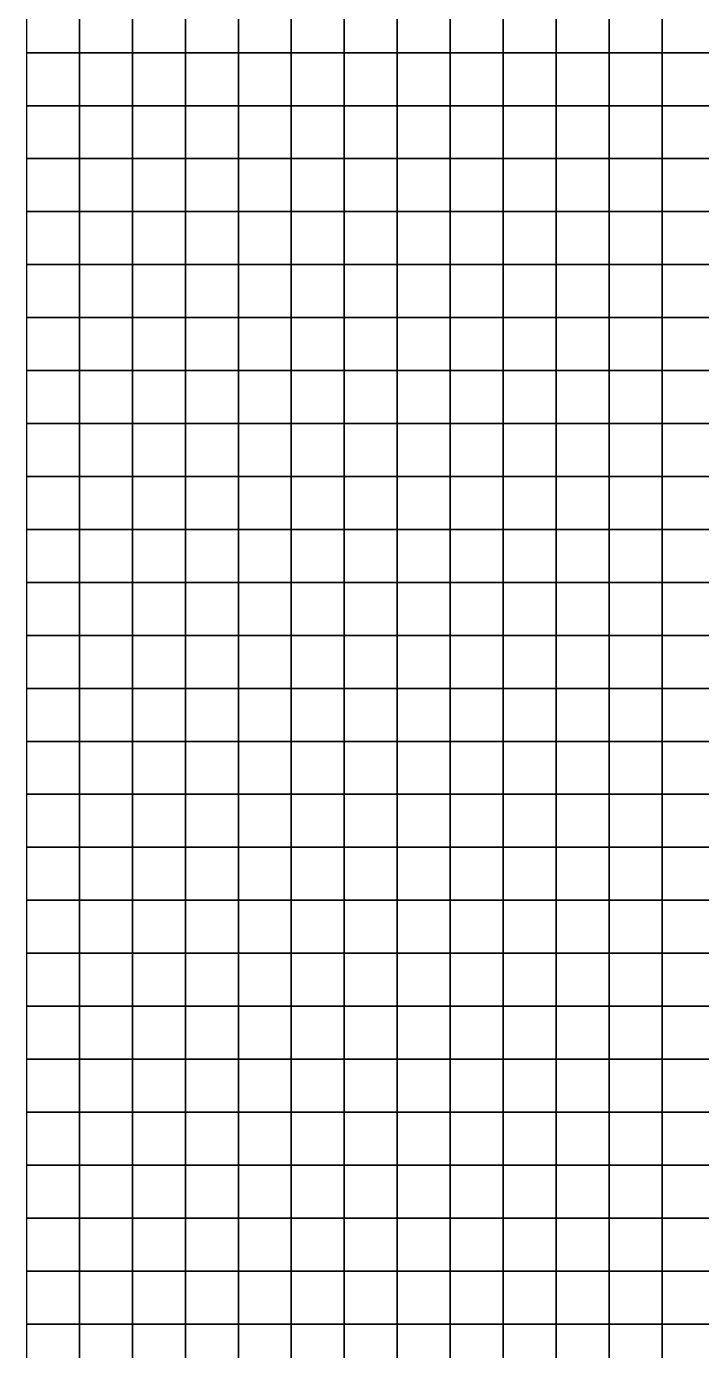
# Model space of a CAD drawing. Extents: x -32000 to 32000, y -32000 to 32000.
# Drawn here: x -32000 to -23843, y 320 to 16317 of the extents above; entities that cross this region are included whole.
import ezdxf

# ---------------------------------------------------------------- set-up
doc = ezdxf.new("R2010")
doc.units = 0

msp = doc.modelspace()

# ---------------------------------------------------------------- linework, layer by layer
at = {"color": 1}
for points in [[(-32000, 16000, 2797.7935), (-31360, 16000, 3255.5256), (-31360, 16640, 3601.8235), (-32000, 16640, 3226.8364)], [(-31360, 16000, 3255.5256), (-30720, 16000, 3687.9219), (-30720, 16640, 3797.6223), (-31360, 16640, 3601.8235)], [(-30720, 16000, 3687.9219), (-30080, 16000, 3783.6543), (-30080, 16640, 3810.7136), (-30720, 16640, 3797.6223)], [(-30080, 16000, 3783.6543), (-29440, 16000, 3786.8545), (-29440, 16640, 3849.3809), (-30080, 16640, 3810.7136)], [(-29440, 16000, 3786.8545), (-28800, 16000, 3798.5774), (-28800, 16640, 3839.5317), (-29440, 16640, 3849.3809)], [(-28800, 16000, 3798.5774), (-28160, 16000, 3927.4639), (-28160, 16640, 4031.8306), (-28800, 16640, 3839.5317)], [(-28160, 16000, 3927.4639), (-27520, 16000, 4207.6807), (-27520, 16640, 4265.4995), (-28160, 16640, 4031.8306)], [(-27520, 16000, 4207.6807), (-26880, 16000, 4856.5835), (-26880, 16640, 4657.1167), (-27520, 16640, 4265.4995)], [(-26880, 16000, 4856.5835), (-26240, 16000, 5226.0732), (-26240, 16640, 5175.9565), (-26880, 16640, 4657.1167)], [(-26240, 16000, 5226.0732), (-25600, 16000, 4687.1143), (-25600, 16640, 5049.6191), (-26240, 16640, 5175.9565)], [(-25600, 16000, 4687.1143), (-24960, 16000, 3995.4792), (-24960, 16640, 4485.3618), (-25600, 16640, 5049.6191)], [(-24960, 16000, 3995.4792), (-24320, 16000, 3794.7393), (-24320, 16640, 4038.5552), (-24960, 16640, 4485.3618)], [(-24320, 16000, 3794.7393), (-23680, 16000, 3676.9553), (-23680, 16640, 3766.9846), (-24320, 16640, 4038.5552)], [(-32000, 15360, 2513.5779), (-31360, 15360, 3092.7642), (-31360, 16000, 3255.5256), (-32000, 16000, 2797.7935)], [(-31360, 15360, 3092.7642), (-30720, 15360, 3703.0469), (-30720, 16000, 3687.9219), (-31360, 16000, 3255.5256)], [(-30720, 15360, 3703.0469), (-30080, 15360, 3793.8057), (-30080, 16000, 3783.6543), (-30720, 16000, 3687.9219)], [(-30080, 15360, 3793.8057), (-29440, 15360, 3788.1797), (-29440, 16000, 3786.8545), (-30080, 16000, 3783.6543)], [(-29440, 15360, 3788.1797), (-28800, 15360, 3813.8455), (-28800, 16000, 3798.5774), (-29440, 16000, 3786.8545)], [(-28800, 15360, 3813.8455), (-28160, 15360, 3900.5542), (-28160, 16000, 3927.4639), (-28800, 16000, 3798.5774)], [(-28160, 15360, 3900.5542), (-27520, 15360, 4282.5381), (-27520, 16000, 4207.6807), (-28160, 16000, 3927.4639)], [(-27520, 15360, 4282.5381), (-26880, 15360, 4949.23), (-26880, 16000, 4856.5835), (-27520, 16000, 4207.6807)], [(-26880, 15360, 4949.23), (-26240, 15360, 4988.9927), (-26240, 16000, 5226.0732), (-26880, 16000, 4856.5835)], [(-26240, 15360, 4988.9927), (-25600, 15360, 4236.1782), (-25600, 16000, 4687.1143), (-26240, 16000, 5226.0732)], [(-25600, 15360, 4236.1782), (-24960, 15360, 3757.5054), (-24960, 16000, 3995.4792), (-25600, 16000, 4687.1143)], [(-24960, 15360, 3757.5054), (-24320, 15360, 3724.4148), (-24320, 16000, 3794.7393), (-24960, 16000, 3995.4792)], [(-24320, 15360, 3724.4148), (-23680, 15360, 3677.7148), (-23680, 16000, 3676.9553), (-24320, 16000, 3794.7393)], [(-32000, 14719.9961, 3049.5566), (-31360, 14719.9961, 3564.426), (-31360, 15360, 3092.7642), (-32000, 15360, 2513.5779)], [(-31360, 14719.9961, 3564.426), (-30720, 14719.9961, 3955.3367), (-30720, 15360, 3703.0469), (-31360, 15360, 3092.7642)], [(-30720, 14719.9961, 3955.3367), (-30080, 14719.9961, 3891.7271), (-30080, 15360, 3793.8057), (-30720, 15360, 3703.0469)], [(-30080, 14719.9961, 3891.7271), (-29440, 14719.9961, 3858.4067), (-29440, 15360, 3788.1797), (-30080, 15360, 3793.8057)], [(-29440, 14719.9961, 3858.4067), (-28800, 14719.9961, 3874.1353), (-28800, 15360, 3813.8455), (-29440, 15360, 3788.1797)], [(-28800, 14719.9961, 3874.1353), (-28160, 14719.9961, 3909.7563), (-28160, 15360, 3900.5542), (-28800, 15360, 3813.8455)], [(-28160, 14719.9961, 3909.7563), (-27520, 14719.9961, 4355.6626), (-27520, 15360, 4282.5381), (-28160, 15360, 3900.5542)], [(-27520, 14719.9961, 4355.6626), (-26880, 14719.9961, 4909.9058), (-26880, 15360, 4949.23), (-27520, 15360, 4282.5381)], [(-26880, 14719.9961, 4909.9058), (-26240, 14719.9961, 4777.1528), (-26240, 15360, 4988.9927), (-26880, 15360, 4949.23)], [(-26240, 14719.9961, 4777.1528), (-25600, 14719.9961, 4159.1919), (-25600, 15360, 4236.1782), (-26240, 15360, 4988.9927)], [(-25600, 14719.9961, 4159.1919), (-24960, 14719.9961, 3833.6162), (-24960, 15360, 3757.5054), (-25600, 15360, 4236.1782)], [(-24960, 14719.9961, 3833.6162), (-24320, 14719.9961, 3789.2036), (-24320, 15360, 3724.4148), (-24960, 15360, 3757.5054)], [(-24320, 14719.9961, 3789.2036), (-23680, 14719.9961, 3833.5361), (-23680, 15360, 3677.7148), (-24320, 15360, 3724.4148)], [(-32000, 14079.9961, 3627.8071), (-31360, 14079.9961, 3949.9343), (-31360, 14719.9961, 3564.426), (-32000, 14719.9961, 3049.5566)], [(-31360, 14079.9961, 3949.9343), (-30720, 14079.9961, 4069.1875), (-30720, 14719.9961, 3955.3367), (-31360, 14719.9961, 3564.426)], [(-30720, 14079.9961, 4069.1875), (-30080, 14079.9961, 3921.9341), (-30080, 14719.9961, 3891.7271), (-30720, 14719.9961, 3955.3367)], [(-30080, 14079.9961, 3921.9341), (-29440, 14079.9961, 3899.4573), (-29440, 14719.9961, 3858.4067), (-30080, 14719.9961, 3891.7271)], [(-29440, 14079.9961, 3899.4573), (-28800, 14079.9961, 3959.251), (-28800, 14719.9961, 3874.1353), (-29440, 14719.9961, 3858.4067)], [(-28800, 14079.9961, 3959.251), (-28160, 14079.9961, 4110.1816), (-28160, 14719.9961, 3909.7563), (-28800, 14719.9961, 3874.1353)], [(-28160, 14079.9961, 4110.1816), (-27520, 14079.9961, 4521.71), (-27520, 14719.9961, 4355.6626), (-28160, 14719.9961, 3909.7563)], [(-27520, 14079.9961, 4521.71), (-26880, 14079.9961, 4798.9336), (-26880, 14719.9961, 4909.9058), (-27520, 14719.9961, 4355.6626)], [(-26880, 14079.9961, 4798.9336), (-26240, 14079.9961, 4601.8911), (-26240, 14719.9961, 4777.1528), (-26880, 14719.9961, 4909.9058)], [(-26240, 14079.9961, 4601.8911), (-25600, 14079.9961, 4303.0415), (-25600, 14719.9961, 4159.1919), (-26240, 14719.9961, 4777.1528)], [(-25600, 14079.9961, 4303.0415), (-24960, 14079.9961, 4134.4375), (-24960, 14719.9961, 3833.6162), (-25600, 14719.9961, 4159.1919)], [(-24960, 14079.9961, 4134.4375), (-24320, 14079.9961, 4019.2546), (-24320, 14719.9961, 3789.2036), (-24960, 14719.9961, 3833.6162)], [(-24320, 14079.9961, 4019.2546), (-23680, 14079.9961, 3885.2192), (-23680, 14719.9961, 3833.5361), (-24320, 14719.9961, 3789.2036)], [(-32000, 13440, 3746.4092), (-31360, 13440, 3965.7971), (-31360, 14079.9961, 3949.9343), (-32000, 14079.9961, 3627.8071)], [(-31360, 13440, 3965.7971), (-30720, 13440, 4072.8093), (-30720, 14079.9961, 4069.1875), (-31360, 14079.9961, 3949.9343)], [(-30720, 13440, 4072.8093), (-30080, 13440, 3934.3613), (-30080, 14079.9961, 3921.9341), (-30720, 14079.9961, 4069.1875)], [(-30080, 13440, 3934.3613), (-29440, 13440, 3952.6211), (-29440, 14079.9961, 3899.4573), (-30080, 14079.9961, 3921.9341)], [(-29440, 13440, 3952.6211), (-28800, 13440, 4112.3584), (-28800, 14079.9961, 3959.251), (-29440, 14079.9961, 3899.4573)], [(-28800, 13440, 4112.3584), (-28160, 13440, 4322.519), (-28160, 14079.9961, 4110.1816), (-28800, 14079.9961, 3959.251)], [(-28160, 13440, 4322.519), (-27520, 13440, 4740.6831), (-27520, 14079.9961, 4521.71), (-28160, 14079.9961, 4110.1816)], [(-27520, 13440, 4740.6831), (-26880, 13440, 4832.9614), (-26880, 14079.9961, 4798.9336), (-27520, 14079.9961, 4521.71)], [(-26880, 13440, 4832.9614), (-26240, 13440, 4535.5117), (-26240, 14079.9961, 4601.8911), (-26880, 14079.9961, 4798.9336)], [(-26240, 13440, 4535.5117), (-25600, 13440, 4339.9038), (-25600, 14079.9961, 4303.0415), (-26240, 14079.9961, 4601.8911)], [(-25600, 13440, 4339.9038), (-24960, 13440, 4281.6787), (-24960, 14079.9961, 4134.4375), (-25600, 14079.9961, 4303.0415)], [(-24960, 13440, 4281.6787), (-24320, 13440, 4262.147), (-24320, 14079.9961, 4019.2546), (-24960, 14079.9961, 4134.4375)], [(-24320, 13440, 4262.147), (-23680, 13440, 3969.563), (-23680, 14079.9961, 3885.2192), (-24320, 14079.9961, 4019.2546)], [(-32000, 12800, 3497.3916), (-31360, 12800, 3659.7644), (-31360, 13440, 3965.7971), (-32000, 13440, 3746.4092)], [(-31360, 12800, 3659.7644), (-30720, 12800, 3917.5754), (-30720, 13440, 4072.8093), (-31360, 13440, 3965.7971)], [(-30720, 12800, 3917.5754), (-30080, 12800, 3950.9277), (-30080, 13440, 3934.3613), (-30720, 13440, 4072.8093)], [(-30080, 12800, 3950.9277), (-29440, 12800, 4059.7637), (-29440, 13440, 3952.6211), (-30080, 13440, 3934.3613)], [(-29440, 12800, 4059.7637), (-28800, 12800, 4211.1948), (-28800, 13440, 4112.3584), (-29440, 13440, 3952.6211)], [(-28800, 12800, 4211.1948), (-28160, 12800, 4358.355), (-28160, 13440, 4322.519), (-28800, 13440, 4112.3584)], [(-28160, 12800, 4358.355), (-27520, 12800, 4749.3311), (-27520, 13440, 4740.6831), (-28160, 13440, 4322.519)], [(-27520, 12800, 4749.3311), (-26880, 12800, 4761.7021), (-26880, 13440, 4832.9614), (-27520, 13440, 4740.6831)], [(-26880, 12800, 4761.7021), (-26240, 12800, 4483.3516), (-26240, 13440, 4535.5117), (-26880, 13440, 4832.9614)], [(-26240, 12800, 4483.3516), (-25600, 12800, 4339.9517), (-25600, 13440, 4339.9038), (-26240, 13440, 4535.5117)], [(-25600, 12800, 4339.9517), (-24960, 12800, 4313.4067), (-24960, 13440, 4281.6787), (-25600, 13440, 4339.9038)], [(-24960, 12800, 4313.4067), (-24320, 12800, 4250.8477), (-24320, 13440, 4262.147), (-24960, 13440, 4281.6787)], [(-24320, 12800, 4250.8477), (-23680, 12800, 3728.5396), (-23680, 13440, 3969.563), (-24320, 13440, 4262.147)], [(-32000, 12160, 3331.5093), (-31360, 12160, 3553.2344), (-31360, 12800, 3659.7644), (-32000, 12800, 3497.3916)], [(-31360, 12160, 3553.2344), (-30720, 12160, 3853.5286), (-30720, 12800, 3917.5754), (-31360, 12800, 3659.7644)], [(-30720, 12160, 3853.5286), (-30080, 12160, 3917.76), (-30080, 12800, 3950.9277), (-30720, 12800, 3917.5754)], [(-30080, 12160, 3917.76), (-29440, 12160, 4008.147), (-29440, 12800, 4059.7637), (-30080, 12800, 3950.9277)], [(-29440, 12160, 4008.147), (-28800, 12160, 4246.228), (-28800, 12800, 4211.1948), (-29440, 12800, 4059.7637)], [(-28800, 12160, 4246.228), (-28160, 12160, 4567.5503), (-28160, 12800, 4358.355), (-28800, 12800, 4211.1948)], [(-28160, 12160, 4567.5503), (-27520, 12160, 4846.6108), (-27520, 12800, 4749.3311), (-28160, 12800, 4358.355)], [(-27520, 12160, 4846.6108), (-26880, 12160, 4717.6699), (-26880, 12800, 4761.7021), (-27520, 12800, 4749.3311)], [(-26880, 12160, 4717.6699), (-26240, 12160, 4542.5142), (-26240, 12800, 4483.3516), (-26880, 12800, 4761.7021)], [(-26240, 12160, 4542.5142), (-25600, 12160, 4543.2373), (-25600, 12800, 4339.9517), (-26240, 12800, 4483.3516)], [(-25600, 12160, 4543.2373), (-24960, 12160, 4360.0234), (-24960, 12800, 4313.4067), (-25600, 12800, 4339.9517)], [(-24960, 12160, 4360.0234), (-24320, 12160, 3871.3582), (-24320, 12800, 4250.8477), (-24960, 12800, 4313.4067)], [(-24320, 12160, 3871.3582), (-23680, 12160, 3180.6284), (-23680, 12800, 3728.5396), (-24320, 12800, 4250.8477)], [(-32000, 11520, 3801.3733), (-31360, 11520, 3934.7405), (-31360, 12160, 3553.2344), (-32000, 12160, 3331.5093)], [(-31360, 11520, 3934.7405), (-30720, 11520, 4037.7834), (-30720, 12160, 3853.5286), (-31360, 12160, 3553.2344)], [(-30720, 11520, 4037.7834), (-30080, 11520, 3923.9116), (-30080, 12160, 3917.76), (-30720, 12160, 3853.5286)], [(-30080, 11520, 3923.9116), (-29440, 11520, 3971.0518), (-29440, 12160, 4008.147), (-30080, 12160, 3917.76)], [(-29440, 11520, 3971.0518), (-28800, 11520, 4482.6978), (-28800, 12160, 4246.228), (-29440, 12160, 4008.147)], [(-28800, 11520, 4482.6978), (-28160, 11520, 4914.5391), (-28160, 12160, 4567.5503), (-28800, 12160, 4246.228)], [(-28160, 11520, 4914.5391), (-27520, 11520, 4917.312), (-27520, 12160, 4846.6108), (-28160, 12160, 4567.5503)], [(-27520, 11520, 4917.312), (-26880, 11520, 4792.2036), (-26880, 12160, 4717.6699), (-27520, 12160, 4846.6108)], [(-26880, 11520, 4792.2036), (-26240, 11520, 4764.2227), (-26240, 12160, 4542.5142), (-26880, 12160, 4717.6699)], [(-26240, 11520, 4764.2227), (-25600, 11520, 4608.9551), (-25600, 12160, 4543.2373), (-26240, 12160, 4542.5142)], [(-25600, 11520, 4608.9551), (-24960, 11520, 4063.3708), (-24960, 12160, 4360.0234), (-25600, 12160, 4543.2373)], [(-24960, 11520, 4063.3708), (-24320, 11520, 3345.1938), (-24320, 12160, 3871.3582), (-24960, 12160, 4360.0234)], [(-24320, 11520, 3345.1938), (-23680, 11520, 2854.4607), (-23680, 12160, 3180.6284), (-24320, 12160, 3871.3582)], [(-32000, 10879.9961, 4004.9133), (-31360, 10879.9961, 4008.947), (-31360, 11520, 3934.7405), (-32000, 11520, 3801.3733)], [(-31360, 10879.9961, 4008.947), (-30720, 10879.9961, 4119.2178), (-30720, 11520, 4037.7834), (-31360, 11520, 3934.7405)], [(-30720, 10879.9961, 4119.2178), (-30080, 10879.9961, 4071.5439), (-30080, 11520, 3923.9116), (-30720, 11520, 4037.7834)], [(-30080, 10879.9961, 4071.5439), (-29440, 10879.9961, 4260.7046), (-29440, 11520, 3971.0518), (-30080, 11520, 3923.9116)], [(-29440, 10879.9961, 4260.7046), (-28800, 10879.9961, 4931.3218), (-28800, 11520, 4482.6978), (-29440, 11520, 3971.0518)], [(-28800, 10879.9961, 4931.3218), (-28160, 10879.9961, 5098.1943), (-28160, 11520, 4914.5391), (-28800, 11520, 4482.6978)], [(-28160, 10879.9961, 5098.1943), (-27520, 10879.9961, 4930.3521), (-27520, 11520, 4917.312), (-28160, 11520, 4914.5391)], [(-27520, 10879.9961, 4930.3521), (-26880, 10879.9961, 4979.104), (-26880, 11520, 4792.2036), (-27520, 11520, 4917.312)], [(-26880, 10879.9961, 4979.104), (-26240, 10879.9961, 4911.0552), (-26240, 11520, 4764.2227), (-26880, 11520, 4792.2036)], [(-26240, 10879.9961, 4911.0552), (-25600, 10879.9961, 4415.3232), (-25600, 11520, 4608.9551), (-26240, 11520, 4764.2227)], [(-25600, 10879.9961, 4415.3232), (-24960, 10879.9961, 3723.3386), (-24960, 11520, 4063.3708), (-25600, 11520, 4608.9551)], [(-24960, 10879.9961, 3723.3386), (-24320, 10879.9961, 3103.0784), (-24320, 11520, 3345.1938), (-24960, 11520, 4063.3708)], [(-24320, 10879.9961, 3103.0784), (-23680, 10879.9961, 2822.2617), (-23680, 11520, 2854.4607), (-24320, 11520, 3345.1938)], [(-32000, 10239.9961, 3910.4663), (-31360, 10239.9961, 3935.5842), (-31360, 10879.9961, 4008.947), (-32000, 10879.9961, 4004.9133)], [(-31360, 10239.9961, 3935.5842), (-30720, 10239.9961, 4043.6836), (-30720, 10879.9961, 4119.2178), (-31360, 10879.9961, 4008.947)], [(-30720, 10239.9961, 4043.6836), (-30080, 10239.9961, 4240.6875), (-30080, 10879.9961, 4071.5439), (-30720, 10879.9961, 4119.2178)], [(-30080, 10239.9961, 4240.6875), (-29440, 10239.9961, 4790.7422), (-29440, 10879.9961, 4260.7046), (-30080, 10879.9961, 4071.5439)], [(-29440, 10239.9961, 4790.7422), (-28800, 10239.9961, 5390.3042), (-28800, 10879.9961, 4931.3218), (-29440, 10879.9961, 4260.7046)], [(-28800, 10239.9961, 5390.3042), (-28160, 10239.9961, 5270.686), (-28160, 10879.9961, 5098.1943), (-28800, 10879.9961, 4931.3218)], [(-28160, 10239.9961, 5270.686), (-27520, 10239.9961, 5160.0483), (-27520, 10879.9961, 4930.3521), (-28160, 10879.9961, 5098.1943)], [(-27520, 10239.9961, 5160.0483), (-26880, 10239.9961, 5103.7534), (-26880, 10879.9961, 4979.104), (-27520, 10879.9961, 4930.3521)], [(-26880, 10239.9961, 5103.7534), (-26240, 10239.9961, 4689.8828), (-26240, 10879.9961, 4911.0552), (-26880, 10879.9961, 4979.104)], [(-26240, 10239.9961, 4689.8828), (-25600, 10239.9961, 4120.8545), (-25600, 10879.9961, 4415.3232), (-26240, 10879.9961, 4911.0552)], [(-25600, 10239.9961, 4120.8545), (-24960, 10239.9961, 3596.7717), (-24960, 10879.9961, 3723.3386), (-25600, 10879.9961, 4415.3232)], [(-24960, 10239.9961, 3596.7717), (-24320, 10239.9961, 3158.0789), (-24320, 10879.9961, 3103.0784), (-24960, 10879.9961, 3723.3386)], [(-24320, 10239.9961, 3158.0789), (-23680, 10239.9961, 2882.4712), (-23680, 10879.9961, 2822.2617), (-24320, 10879.9961, 3103.0784)], [(-32000, 9600, 3863.8962), (-31360, 9600, 3944.9031), (-31360, 10239.9961, 3935.5842), (-32000, 10239.9961, 3910.4663)], [(-31360, 9600, 3944.9031), (-30720, 9600, 4118.333), (-30720, 10239.9961, 4043.6836), (-31360, 10239.9961, 3935.5842)], [(-30720, 9600, 4118.333), (-30080, 9600, 4614.1445), (-30080, 10239.9961, 4240.6875), (-30720, 10239.9961, 4043.6836)], [(-30080, 9600, 4614.1445), (-29440, 9600, 5396.0903), (-29440, 10239.9961, 4790.7422), (-30080, 10239.9961, 4240.6875)], [(-29440, 9600, 5396.0903), (-28800, 9600, 5825.9038), (-28800, 10239.9961, 5390.3042), (-29440, 10239.9961, 4790.7422)], [(-28800, 9600, 5825.9038), (-28160, 9600, 5584.4751), (-28160, 10239.9961, 5270.686), (-28800, 10239.9961, 5390.3042)], [(-28160, 9600, 5584.4751), (-27520, 9600, 5265.0693), (-27520, 10239.9961, 5160.0483), (-28160, 10239.9961, 5270.686)], [(-27520, 9600, 5265.0693), (-26880, 9600, 4826.666), (-26880, 10239.9961, 5103.7534), (-27520, 10239.9961, 5160.0483)], [(-26880, 9600, 4826.666), (-26240, 9600, 4225.3711), (-26240, 10239.9961, 4689.8828), (-26880, 10239.9961, 5103.7534)], [(-26240, 9600, 4225.3711), (-25600, 9600, 3627.3425), (-25600, 10239.9961, 4120.8545), (-26240, 10239.9961, 4689.8828)], [(-25600, 9600, 3627.3425), (-24960, 9600, 3149.9749), (-24960, 10239.9961, 3596.7717), (-25600, 10239.9961, 4120.8545)], [(-24960, 9600, 3149.9749), (-24320, 9600, 2917.5071), (-24320, 10239.9961, 3158.0789), (-24960, 10239.9961, 3596.7717)], [(-24320, 9600, 2917.5071), (-23680, 9600, 2789.1497), (-23680, 10239.9961, 2882.4712), (-24320, 10239.9961, 3158.0789)], [(-32000, 8960, 3558.2114), (-31360, 8960, 3900.1973), (-31360, 9600, 3944.9031), (-32000, 9600, 3863.8962)], [(-31360, 8960, 3900.1973), (-30720, 8960, 4461.4404), (-30720, 9600, 4118.333), (-31360, 9600, 3944.9031)], [(-30720, 8960, 4461.4404), (-30080, 8960, 5234.8721), (-30080, 9600, 4614.1445), (-30720, 9600, 4118.333)], [(-30080, 8960, 5234.8721), (-29440, 8960, 5961.5532), (-29440, 9600, 5396.0903), (-30080, 9600, 4614.1445)], [(-29440, 8960, 5961.5532), (-28800, 8960, 6159.6426), (-28800, 9600, 5825.9038), (-29440, 9600, 5396.0903)], [(-28800, 8960, 6159.6426), (-28160, 8960, 5727.9033), (-28160, 9600, 5584.4751), (-28800, 9600, 5825.9038)], [(-28160, 8960, 5727.9033), (-27520, 8960, 4980.312), (-27520, 9600, 5265.0693), (-28160, 9600, 5584.4751)], [(-27520, 8960, 4980.312), (-26880, 8960, 4354.1382), (-26880, 9600, 4826.666), (-27520, 9600, 5265.0693)], [(-26880, 8960, 4354.1382), (-26240, 8960, 3839.5835), (-26240, 9600, 4225.3711), (-26880, 9600, 4826.666)], [(-26240, 8960, 3839.5835), (-25600, 8960, 3263.2695), (-25600, 9600, 3627.3425), (-26240, 9600, 4225.3711)], [(-25600, 8960, 3263.2695), (-24960, 8960, 2855.7993), (-24960, 9600, 3149.9749), (-25600, 9600, 3627.3425)], [(-24960, 8960, 2855.7993), (-24320, 8960, 2733.614), (-24320, 9600, 2917.5071), (-24960, 9600, 3149.9749)], [(-24320, 8960, 2733.614), (-23680, 8960, 2730.4141), (-23680, 9600, 2789.1497), (-24320, 9600, 2917.5071)], [(-32000, 8320, 3543.6387), (-31360, 8320, 4046.7605), (-31360, 8960, 3900.1973), (-32000, 8960, 3558.2114)], [(-31360, 8320, 4046.7605), (-30720, 8320, 4931.3931), (-30720, 8960, 4461.4404), (-31360, 8960, 3900.1973)], [(-30720, 8320, 4931.3931), (-30080, 8320, 5833.1865), (-30080, 8960, 5234.8721), (-30720, 8960, 4461.4404)], [(-30080, 8320, 5833.1865), (-29440, 8320, 6288.9814), (-29440, 8960, 5961.5532), (-30080, 8960, 5234.8721)], [(-29440, 8320, 6288.9814), (-28800, 8320, 6091.8813), (-28800, 8960, 6159.6426), (-29440, 8960, 5961.5532)], [(-28800, 8320, 6091.8813), (-28160, 8320, 5381.8638), (-28160, 8960, 5727.9033), (-28800, 8960, 6159.6426)], [(-28160, 8320, 5381.8638), (-27520, 8320, 4446.9521), (-27520, 8960, 4980.312), (-28160, 8960, 5727.9033)], [(-27520, 8320, 4446.9521), (-26880, 8320, 4005.1624), (-26880, 8960, 4354.1382), (-27520, 8960, 4980.312)], [(-26880, 8320, 4005.1624), (-26240, 8320, 3718.2075), (-26240, 8960, 3839.5835), (-26880, 8960, 4354.1382)], [(-26240, 8320, 3718.2075), (-25600, 8320, 3137.4155), (-25600, 8960, 3263.2695), (-26240, 8960, 3839.5835)], [(-25600, 8320, 3137.4155), (-24960, 8320, 2800.9177), (-24960, 8960, 2855.7993), (-25600, 8960, 3263.2695)], [(-24960, 8320, 2800.9177), (-24320, 8320, 2734.9395), (-24320, 8960, 2733.614), (-24960, 8960, 2855.7993)], [(-24320, 8320, 2734.9395), (-23680, 8320, 2733.614), (-23680, 8960, 2730.4141), (-24320, 8960, 2733.614)], [(-32000, 7680, 4022.0168), (-31360, 7680, 4419.1553), (-31360, 8320, 4046.7605), (-32000, 8320, 3543.6387)], [(-31360, 7680, 4419.1553), (-30720, 7680, 5354.3892), (-30720, 8320, 4931.3931), (-31360, 8320, 4046.7605)], [(-30720, 7680, 5354.3892), (-30080, 7680, 6137.209), (-30080, 8320, 5833.1865), (-30720, 8320, 4931.3931)], [(-30080, 7680, 6137.209), (-29440, 7680, 6058.1655), (-29440, 8320, 6288.9814), (-30080, 8320, 5833.1865)], [(-29440, 7680, 6058.1655), (-28800, 7680, 5479.6646), (-28800, 8320, 6091.8813), (-29440, 8320, 6288.9814)], [(-28800, 7680, 5479.6646), (-28160, 7680, 4807.9614), (-28160, 8320, 5381.8638), (-28800, 8320, 6091.8813)], [(-28160, 7680, 4807.9614), (-27520, 7680, 3986.4048), (-27520, 8320, 4446.9521), (-28160, 8320, 5381.8638)], [(-27520, 7680, 3986.4048), (-26880, 7680, 3515.2783), (-26880, 8320, 4005.1624), (-27520, 8320, 4446.9521)], [(-26880, 7680, 3515.2783), (-26240, 7680, 3273.8853), (-26240, 8320, 3718.2075), (-26880, 8320, 4005.1624)], [(-26240, 7680, 3273.8853), (-25600, 7680, 2893.0564), (-25600, 8320, 3137.4155), (-26240, 8320, 3718.2075)], [(-25600, 7680, 2893.0564), (-24960, 7680, 2739.4648), (-24960, 8320, 2800.9177), (-25600, 8320, 3137.4155)], [(-24960, 7680, 2739.4648), (-24320, 7680, 2738.1394), (-24320, 8320, 2734.9395), (-24960, 8320, 2800.9177)], [(-24320, 7680, 2738.1394), (-23680, 7680, 2736.814), (-23680, 8320, 2733.614), (-24320, 8320, 2734.9395)], [(-32000, 7040, 4438.8359), (-31360, 7040, 4905.6475), (-31360, 7680, 4419.1553), (-32000, 7680, 4022.0168)], [(-31360, 7040, 4905.6475), (-30720, 7040, 5633.8413), (-30720, 7680, 5354.3892), (-31360, 7680, 4419.1553)], [(-30720, 7040, 5633.8413), (-30080, 7040, 5907.3267), (-30080, 7680, 6137.209), (-30720, 7680, 5354.3892)], [(-30080, 7040, 5907.3267), (-29440, 7040, 5444.8442), (-29440, 7680, 6058.1655), (-30080, 7680, 6137.209)], [(-29440, 7040, 5444.8442), (-28800, 7040, 4798.375), (-28800, 7680, 5479.6646), (-29440, 7680, 6058.1655)], [(-28800, 7040, 4798.375), (-28160, 7040, 4187.6255), (-28160, 7680, 4807.9614), (-28800, 7680, 5479.6646)], [(-28160, 7040, 4187.6255), (-27520, 7040, 3500.9895), (-27520, 7680, 3986.4048), (-28160, 7680, 4807.9614)], [(-27520, 7040, 3500.9895), (-26880, 7040, 2999.3884), (-26880, 7680, 3515.2783), (-27520, 7680, 3986.4048)], [(-26880, 7040, 2999.3884), (-26240, 7040, 2816.5605), (-26240, 7680, 3273.8853), (-26880, 7680, 3515.2783)], [(-26240, 7040, 2816.5605), (-25600, 7040, 2743.9902), (-25600, 7680, 2893.0564), (-26240, 7680, 3273.8853)], [(-25600, 7040, 2743.9902), (-24960, 7040, 2742.6648), (-24960, 7680, 2739.4648), (-25600, 7680, 2893.0564)], [(-24960, 7040, 2742.6648), (-24320, 7040, 2741.3394), (-24320, 7680, 2738.1394), (-24960, 7680, 2739.4648)], [(-24320, 7040, 2741.3394), (-23680, 7040, 2740.0139), (-23680, 7680, 2736.814), (-24320, 7680, 2738.1394)], [(-32000, 6399.9961, 4968.0342), (-31360, 6399.9961, 5281.3799), (-31360, 7040, 4905.6475), (-32000, 7040, 4438.8359)], [(-31360, 6399.9961, 5281.3799), (-30720, 6399.9961, 5603.2666), (-30720, 7040, 5633.8413), (-31360, 7040, 4905.6475)], [(-30720, 6399.9961, 5603.2666), (-30080, 6399.9961, 5362.1797), (-30080, 7040, 5907.3267), (-30720, 7040, 5633.8413)], [(-30080, 6399.9961, 5362.1797), (-29440, 6399.9961, 4705.0669), (-29440, 7040, 5444.8442), (-30080, 7040, 5907.3267)], [(-29440, 6399.9961, 4705.0669), (-28800, 6399.9961, 4119.2803), (-28800, 7040, 4798.375), (-29440, 7040, 5444.8442)], [(-28800, 6399.9961, 4119.2803), (-28160, 6399.9961, 3545.0562), (-28160, 7040, 4187.6255), (-28800, 7040, 4798.375)], [(-28160, 6399.9961, 3545.0562), (-27520, 6399.9961, 3018.4893), (-27520, 7040, 3500.9895), (-28160, 7040, 4187.6255)], [(-27520, 6399.9961, 3018.4893), (-26880, 6399.9961, 2776.5742), (-26880, 7040, 2999.3884), (-27520, 7040, 3500.9895)], [(-26880, 6399.9961, 2776.5742), (-26240, 6399.9961, 2748.5156), (-26240, 7040, 2816.5605), (-26880, 7040, 2999.3884)], [(-26240, 6399.9961, 2748.5156), (-25600, 6399.9961, 2747.1902), (-25600, 7040, 2743.9902), (-26240, 7040, 2816.5605)], [(-25600, 6399.9961, 2747.1902), (-24960, 6399.9961, 2745.8647), (-24960, 7040, 2742.6648), (-25600, 7040, 2743.9902)], [(-24960, 6399.9961, 2745.8647), (-24320, 6399.9961, 2744.5393), (-24320, 7040, 2741.3394), (-24960, 7040, 2742.6648)], [(-24320, 6399.9961, 2744.5393), (-23680, 6399.9961, 2743.2139), (-23680, 7040, 2740.0139), (-24320, 7040, 2741.3394)], [(-32000, 5760, 5257.8271), (-31360, 5760, 5458.7393), (-31360, 6399.9961, 5281.3799), (-32000, 6399.9961, 4968.0342)], [(-31360, 5760, 5458.7393), (-30720, 5760, 5483.3032), (-30720, 6399.9961, 5603.2666), (-31360, 6399.9961, 5281.3799)], [(-30720, 5760, 5483.3032), (-30080, 5760, 4833.5752), (-30080, 6399.9961, 5362.1797), (-30720, 6399.9961, 5603.2666)], [(-30080, 5760, 4833.5752), (-29440, 5760, 3971.8328), (-29440, 6399.9961, 4705.0669), (-30080, 6399.9961, 5362.1797)], [(-29440, 5760, 3971.8328), (-28800, 5760, 3372.042), (-28800, 6399.9961, 4119.2803), (-29440, 6399.9961, 4705.0669)], [(-28800, 5760, 3372.042), (-28160, 5760, 2999.0378), (-28160, 6399.9961, 3545.0562), (-28800, 6399.9961, 4119.2803)], [(-28160, 5760, 2999.0378), (-27520, 5760, 2791.8345), (-27520, 6399.9961, 3018.4893), (-28160, 6399.9961, 3545.0562)], [(-27520, 5760, 2791.8345), (-26880, 5760, 2753.0408), (-26880, 6399.9961, 2776.5742), (-27520, 6399.9961, 3018.4893)], [(-26880, 5760, 2753.0408), (-26240, 5760, 2751.7156), (-26240, 6399.9961, 2748.5156), (-26880, 6399.9961, 2776.5742)], [(-26240, 5760, 2751.7156), (-25600, 5760, 2750.3901), (-25600, 6399.9961, 2747.1902), (-26240, 6399.9961, 2748.5156)], [(-25600, 5760, 2750.3901), (-24960, 5760, 2749.0647), (-24960, 6399.9961, 2745.8647), (-25600, 6399.9961, 2747.1902)], [(-24960, 5760, 2749.0647), (-24320, 5760, 2747.7393), (-24320, 6399.9961, 2744.5393), (-24960, 6399.9961, 2745.8647)], [(-24320, 5760, 2747.7393), (-23680, 5760, 2746.4138), (-23680, 6399.9961, 2743.2139), (-24320, 6399.9961, 2744.5393)], [(-32000, 5120, 5356.7515), (-31360, 5120, 5522.9272), (-31360, 5760, 5458.7393), (-32000, 5760, 5257.8271)], [(-31360, 5120, 5522.9272), (-30720, 5120, 5301.0781), (-30720, 5760, 5483.3032), (-31360, 5760, 5458.7393)], [(-30720, 5120, 5301.0781), (-30080, 5120, 4411.3999), (-30080, 5760, 4833.5752), (-30720, 5760, 5483.3032)], [(-30080, 5120, 4411.3999), (-29440, 5120, 3503.7292), (-29440, 5760, 3971.8328), (-30080, 5760, 4833.5752)], [(-29440, 5120, 3503.7292), (-28800, 5120, 2981.2529), (-28800, 5760, 3372.042), (-29440, 5760, 3971.8328)], [(-28800, 5120, 2981.2529), (-28160, 5120, 2810.0276), (-28160, 5760, 2999.0378), (-28800, 5760, 3372.042)], [(-28160, 5120, 2810.0276), (-27520, 5120, 2758.2815), (-27520, 5760, 2791.8345), (-28160, 5760, 2999.0378)], [(-27520, 5120, 2758.2815), (-26880, 5120, 2756.2407), (-26880, 5760, 2753.0408), (-27520, 5760, 2791.8345)], [(-26880, 5120, 2756.2407), (-26240, 5120, 2754.9155), (-26240, 5760, 2751.7156), (-26880, 5760, 2753.0408)], [(-26240, 5120, 2754.9155), (-25600, 5120, 2753.5901), (-25600, 5760, 2750.3901), (-26240, 5760, 2751.7156)], [(-25600, 5120, 2753.5901), (-24960, 5120, 2752.2646), (-24960, 5760, 2749.0647), (-25600, 5760, 2750.3901)], [(-24960, 5120, 2752.2646), (-24320, 5120, 2750.9392), (-24320, 5760, 2747.7393), (-24960, 5760, 2749.0647)], [(-24320, 5120, 2750.9392), (-23680, 5120, 2749.6138), (-23680, 5760, 2746.4138), (-24320, 5760, 2747.7393)], [(-32000, 4480, 5629.1211), (-31360, 4480, 5529.0947), (-31360, 5120, 5522.9272), (-32000, 5120, 5356.7515)], [(-31360, 4480, 5529.0947), (-30720, 4480, 4911.0034), (-30720, 5120, 5301.0781), (-31360, 5120, 5522.9272)], [(-30720, 4480, 4911.0034), (-30080, 4480, 4187.1875), (-30080, 5120, 4411.3999), (-30720, 5120, 5301.0781)], [(-30080, 4480, 4187.1875), (-29440, 4480, 3634.019), (-29440, 5120, 3503.7292), (-30080, 5120, 4411.3999)], [(-29440, 4480, 3634.019), (-28800, 4480, 3153.0889), (-28800, 5120, 2981.2529), (-29440, 5120, 3503.7292)], [(-28800, 4480, 3153.0889), (-28160, 4480, 2912.8501), (-28160, 5120, 2810.0276), (-28800, 5120, 2981.2529)], [(-28160, 4480, 2912.8501), (-27520, 4480, 2791.4128), (-27520, 5120, 2758.2815), (-28160, 5120, 2810.0276)], [(-27520, 4480, 2791.4128), (-26880, 4480, 2759.4409), (-26880, 5120, 2756.2407), (-27520, 5120, 2758.2815)], [(-26880, 4480, 2759.4409), (-26240, 4480, 2758.1155), (-26240, 5120, 2754.9155), (-26880, 5120, 2756.2407)], [(-26240, 4480, 2758.1155), (-25600, 4480, 2756.79), (-25600, 5120, 2753.5901), (-26240, 5120, 2754.9155)], [(-25600, 4480, 2756.79), (-24960, 4480, 2755.4646), (-24960, 5120, 2752.2646), (-25600, 5120, 2753.5901)], [(-24960, 4480, 2755.4646), (-24320, 4480, 2754.1392), (-24320, 5120, 2750.9392), (-24960, 5120, 2752.2646)], [(-24320, 4480, 2754.1392), (-23680, 4480, 2752.8137), (-23680, 5120, 2749.6138), (-24320, 5120, 2750.9392)], [(-32000, 3840, 5688.6885), (-31360, 3840, 5469.2119), (-31360, 4480, 5529.0947), (-32000, 4480, 5629.1211)], [(-31360, 3840, 5469.2119), (-30720, 3840, 4718.8027), (-30720, 4480, 4911.0034), (-31360, 4480, 5529.0947)], [(-30720, 3840, 4718.8027), (-30080, 3840, 4093.7285), (-30080, 4480, 4187.1875), (-30720, 4480, 4911.0034)], [(-30080, 3840, 4093.7285), (-29440, 3840, 3687.4663), (-29440, 4480, 3634.019), (-30080, 4480, 4187.1875)], [(-29440, 3840, 3687.4663), (-28800, 3840, 3263.4006), (-28800, 4480, 3153.0889), (-29440, 4480, 3634.019)], [(-28800, 3840, 3263.4006), (-28160, 3840, 2965.7915), (-28160, 4480, 2912.8501), (-28800, 4480, 3153.0889)], [(-28160, 3840, 2965.7915), (-27520, 3840, 2786.1079), (-27520, 4480, 2791.4128), (-28160, 4480, 2912.8501)], [(-27520, 3840, 2786.1079), (-26880, 3840, 2762.6409), (-26880, 4480, 2759.4409), (-27520, 4480, 2791.4128)], [(-26880, 3840, 2762.6409), (-26240, 3840, 2761.3154), (-26240, 4480, 2758.1155), (-26880, 4480, 2759.4409)], [(-26240, 3840, 2761.3154), (-25600, 3840, 2759.99), (-25600, 4480, 2756.79), (-26240, 4480, 2758.1155)], [(-25600, 3840, 2759.99), (-24960, 3840, 2758.6646), (-24960, 4480, 2755.4646), (-25600, 4480, 2756.79)], [(-24960, 3840, 2758.6646), (-24320, 3840, 2757.3391), (-24320, 4480, 2754.1392), (-24960, 4480, 2755.4646)], [(-24320, 3840, 2757.3391), (-23680, 3840, 2756.0137), (-23680, 4480, 2752.8137), (-24320, 4480, 2754.1392)], [(-32000, 3200, 5649.7969), (-31360, 3200, 5397.1025), (-31360, 3840, 5469.2119), (-32000, 3840, 5688.6885)], [(-31360, 3200, 5397.1025), (-30720, 3200, 4764.186), (-30720, 3840, 4718.8027), (-31360, 3840, 5469.2119)], [(-30720, 3200, 4764.186), (-30080, 3200, 3889.5161), (-30080, 3840, 4093.7285), (-30720, 3840, 4718.8027)], [(-30080, 3200, 3889.5161), (-29440, 3200, 3292.6846), (-29440, 3840, 3687.4663), (-30080, 3840, 4093.7285)], [(-29440, 3200, 3292.6846), (-28800, 3200, 3082.4253), (-28800, 3840, 3263.4006), (-29440, 3840, 3687.4663)], [(-28800, 3200, 3082.4253), (-28160, 3200, 2899.166), (-28160, 3840, 2965.7915), (-28800, 3840, 3263.4006)], [(-28160, 3200, 2899.166), (-27520, 3200, 2771.5754), (-27520, 3840, 2786.1079), (-28160, 3840, 2965.7915)], [(-27520, 3200, 2771.5754), (-26880, 3200, 2765.8408), (-26880, 3840, 2762.6409), (-27520, 3840, 2786.1079)], [(-26880, 3200, 2765.8408), (-26240, 3200, 2764.5154), (-26240, 3840, 2761.3154), (-26880, 3840, 2762.6409)], [(-26240, 3200, 2764.5154), (-25600, 3200, 2763.1899), (-25600, 3840, 2759.99), (-26240, 3840, 2761.3154)], [(-25600, 3200, 2763.1899), (-24960, 3200, 2761.8645), (-24960, 3840, 2758.6646), (-25600, 3840, 2759.99)], [(-24960, 3200, 2761.8645), (-24320, 3200, 2760.5391), (-24320, 3840, 2757.3391), (-24960, 3840, 2758.6646)], [(-24320, 3200, 2760.5391), (-23680, 3200, 2759.2136), (-23680, 3840, 2756.0137), (-24320, 3840, 2757.3391)], [(-32000, 2559.9961, 5742.0801), (-31360, 2559.9961, 5446.3315), (-31360, 3200, 5397.1025), (-32000, 3200, 5649.7969)], [(-31360, 2559.9961, 5446.3315), (-30720, 2559.9961, 4823.4966), (-30720, 3200, 4764.186), (-31360, 3200, 5397.1025)], [(-30720, 2559.9961, 4823.4966), (-30080, 2559.9961, 3899.155), (-30080, 3200, 3889.5161), (-30720, 3200, 4764.186)], [(-30080, 2559.9961, 3899.155), (-29440, 2559.9961, 3207.4214), (-29440, 3200, 3292.6846), (-30080, 3200, 3889.5161)], [(-29440, 2559.9961, 3207.4214), (-28800, 2559.9961, 3084.4536), (-28800, 3200, 3082.4253), (-29440, 3200, 3292.6846)], [(-28800, 2559.9961, 3084.4536), (-28160, 2559.9961, 2905.7222), (-28160, 3200, 2899.166), (-28800, 3200, 3082.4253)], [(-28160, 2559.9961, 2905.7222), (-27520, 2559.9961, 2770.3662), (-27520, 3200, 2771.5754), (-28160, 3200, 2899.166)], [(-27520, 2559.9961, 2770.3662), (-26880, 2559.9961, 2769.0408), (-26880, 3200, 2765.8408), (-27520, 3200, 2771.5754)], [(-26880, 2559.9961, 2769.0408), (-26240, 2559.9961, 2767.7153), (-26240, 3200, 2764.5154), (-26880, 3200, 2765.8408)], [(-26240, 2559.9961, 2767.7153), (-25600, 2559.9961, 2766.3899), (-25600, 3200, 2763.1899), (-26240, 3200, 2764.5154)], [(-25600, 2559.9961, 2766.3899), (-24960, 2559.9961, 2765.0645), (-24960, 3200, 2761.8645), (-25600, 3200, 2763.1899)], [(-24960, 2559.9961, 2765.0645), (-24320, 2559.9961, 2763.739), (-24320, 3200, 2760.5391), (-24960, 3200, 2761.8645)], [(-24320, 2559.9961, 2763.739), (-23680, 2559.9961, 2762.4136), (-23680, 3200, 2759.2136), (-24320, 3200, 2760.5391)], [(-32000, 1920, 5664.9946), (-31360, 1920, 5363.0005), (-31360, 2559.9961, 5446.3315), (-32000, 2559.9961, 5742.0801)], [(-31360, 1920, 5363.0005), (-30720, 1920, 4785.1782), (-30720, 2559.9961, 4823.4966), (-31360, 2559.9961, 5446.3315)], [(-30720, 1920, 4785.1782), (-30080, 1920, 4078.333), (-30080, 2559.9961, 3899.155), (-30720, 2559.9961, 4823.4966)], [(-30080, 1920, 4078.333), (-29440, 1920, 3504.488), (-29440, 2559.9961, 3207.4214), (-30080, 2559.9961, 3899.155)], [(-29440, 1920, 3504.488), (-28800, 1920, 3359.0957), (-28800, 2559.9961, 3084.4536), (-29440, 2559.9961, 3207.4214)], [(-28800, 1920, 3359.0957), (-28160, 1920, 3133.9866), (-28160, 2559.9961, 2905.7222), (-28800, 2559.9961, 3084.4536)], [(-28160, 1920, 3133.9866), (-27520, 1920, 2850.3228), (-27520, 2559.9961, 2770.3662), (-28160, 2559.9961, 2905.7222)], [(-27520, 1920, 2850.3228), (-26880, 1920, 2772.2407), (-26880, 2559.9961, 2769.0408), (-27520, 2559.9961, 2770.3662)], [(-26880, 1920, 2772.2407), (-26240, 1920, 2770.9153), (-26240, 2559.9961, 2767.7153), (-26880, 2559.9961, 2769.0408)], [(-26240, 1920, 2770.9153), (-25600, 1920, 2769.5898), (-25600, 2559.9961, 2766.3899), (-26240, 2559.9961, 2767.7153)], [(-25600, 1920, 2769.5898), (-24960, 1920, 2768.2644), (-24960, 2559.9961, 2765.0645), (-25600, 2559.9961, 2766.3899)], [(-24960, 1920, 2768.2644), (-24320, 1920, 2766.939), (-24320, 2559.9961, 2763.739), (-24960, 2559.9961, 2765.0645)], [(-24320, 1920, 2766.939), (-23680, 1920, 2765.6135), (-23680, 2559.9961, 2762.4136), (-24320, 2559.9961, 2763.739)], [(-32000, 1280, 5292.2456), (-31360, 1280, 4940.6206), (-31360, 1920, 5363.0005), (-32000, 1920, 5664.9946)], [(-31360, 1280, 4940.6206), (-30720, 1280, 4417.4854), (-30720, 1920, 4785.1782), (-31360, 1920, 5363.0005)], [(-30720, 1280, 4417.4854), (-30080, 1280, 4070.2419), (-30080, 1920, 4078.333), (-30720, 1920, 4785.1782)], [(-30080, 1280, 4070.2419), (-29440, 1280, 3752.0752), (-29440, 1920, 3504.488), (-30080, 1920, 4078.333)], [(-29440, 1280, 3752.0752), (-28800, 1280, 3600.0652), (-28800, 1920, 3359.0957), (-29440, 1920, 3504.488)], [(-28800, 1280, 3600.0652), (-28160, 1280, 3373.407), (-28160, 1920, 3133.9866), (-28800, 1920, 3359.0957)], [(-28160, 1280, 3373.407), (-27520, 1280, 2964.0054), (-27520, 1920, 2850.3228), (-28160, 1920, 3133.9866)], [(-27520, 1280, 2964.0054), (-26880, 1280, 2789.8896), (-26880, 1920, 2772.2407), (-27520, 1920, 2850.3228)], [(-26880, 1280, 2789.8896), (-26240, 1280, 2784.5215), (-26240, 1920, 2770.9153), (-26880, 1920, 2772.2407)], [(-26240, 1280, 2784.5215), (-25600, 1280, 2772.7898), (-25600, 1920, 2769.5898), (-26240, 1920, 2770.9153)], [(-25600, 1280, 2772.7898), (-24960, 1280, 2771.4644), (-24960, 1920, 2768.2644), (-25600, 1920, 2769.5898)], [(-24960, 1280, 2771.4644), (-24320, 1280, 2770.1389), (-24320, 1920, 2766.939), (-24960, 1920, 2768.2644)], [(-24320, 1280, 2770.1389), (-23680, 1280, 2768.8132), (-23680, 1920, 2765.6135), (-24320, 1920, 2766.939)], [(-32000, 640, 4660.1929), (-31360, 640, 4373.2383), (-31360, 1280, 4940.6206), (-32000, 1280, 5292.2456)], [(-31360, 640, 4373.2383), (-30720, 640, 3991.9448), (-30720, 1280, 4417.4854), (-31360, 1280, 4940.6206)], [(-30720, 640, 3991.9448), (-30080, 640, 3870.2434), (-30080, 1280, 4070.2419), (-30720, 1280, 4417.4854)], [(-30080, 640, 3870.2434), (-29440, 640, 3644.8276), (-29440, 1280, 3752.0752), (-30080, 1280, 4070.2419)], [(-29440, 640, 3644.8276), (-28800, 640, 3483.8933), (-28800, 1280, 3600.0652), (-29440, 1280, 3752.0752)], [(-28800, 640, 3483.8933), (-28160, 640, 3305.593), (-28160, 1280, 3373.407), (-28800, 1280, 3600.0652)], [(-28160, 640, 3305.593), (-27520, 640, 2967.0671), (-27520, 1280, 2964.0054), (-28160, 1280, 3373.407)], [(-27520, 640, 2967.0671), (-26880, 640, 2861.1995), (-26880, 1280, 2789.8896), (-27520, 1280, 2964.0054)], [(-26880, 640, 2861.1995), (-26240, 640, 2889.8494), (-26240, 1280, 2784.5215), (-26880, 1280, 2789.8896)], [(-26240, 640, 2889.8494), (-25600, 640, 2814.292), (-25600, 1280, 2772.7898), (-26240, 1280, 2784.5215)], [(-25600, 640, 2814.292), (-24960, 640, 2774.6643), (-24960, 1280, 2771.4644), (-25600, 1280, 2772.7898)], [(-24960, 640, 2774.6643), (-24320, 640, 2773.3389), (-24320, 1280, 2770.1389), (-24960, 1280, 2771.4644)], [(-24320, 640, 2773.3389), (-23680, 640, 2772.0132), (-23680, 1280, 2768.8132), (-24320, 1280, 2770.1389)], [(-32000, 0, 3988.5078), (-31360, 0, 3860.3215), (-31360, 640, 4373.2383), (-32000, 640, 4660.1929)], [(-31360, 0, 3860.3215), (-30720, 0, 3656.6611), (-30720, 640, 3991.9448), (-31360, 640, 4373.2383)], [(-30720, 0, 3656.6611), (-30080, 0, 3662.1699), (-30080, 640, 3870.2434), (-30720, 640, 3991.9448)], [(-30080, 0, 3662.1699), (-29440, 0, 3561.5017), (-29440, 640, 3644.8276), (-30080, 640, 3870.2434)], [(-29440, 0, 3561.5017), (-28800, 0, 3408.6128), (-28800, 640, 3483.8933), (-29440, 640, 3644.8276)], [(-28800, 0, 3408.6128), (-28160, 0, 3344.519), (-28160, 640, 3305.593), (-28800, 640, 3483.8933)], [(-28160, 0, 3344.519), (-27520, 0, 3115.9512), (-27520, 640, 2967.0671), (-28160, 640, 3305.593)], [(-27520, 0, 3115.9512), (-26880, 0, 3010.741), (-26880, 640, 2861.1995), (-27520, 640, 2967.0671)], [(-26880, 0, 3010.741), (-26240, 0, 3008.8374), (-26240, 640, 2889.8494), (-26880, 640, 2861.1995)], [(-26240, 0, 3008.8374), (-25600, 0, 2837.9583), (-25600, 640, 2814.292), (-26240, 640, 2889.8494)], [(-25600, 0, 2837.9583), (-24960, 0, 2777.8643), (-24960, 640, 2774.6643), (-25600, 640, 2814.292)], [(-24960, 0, 2777.8643), (-24320, 0, 2776.5388), (-24320, 640, 2773.3389), (-24960, 640, 2774.6643)], [(-24320, 0, 2776.5388), (-23680, 0, 2775.2131), (-23680, 640, 2772.0132), (-24320, 640, 2773.3389)]]:
    msp.add_3dface(points, dxfattribs=at)

doc.saveas('drawing.dxf')
